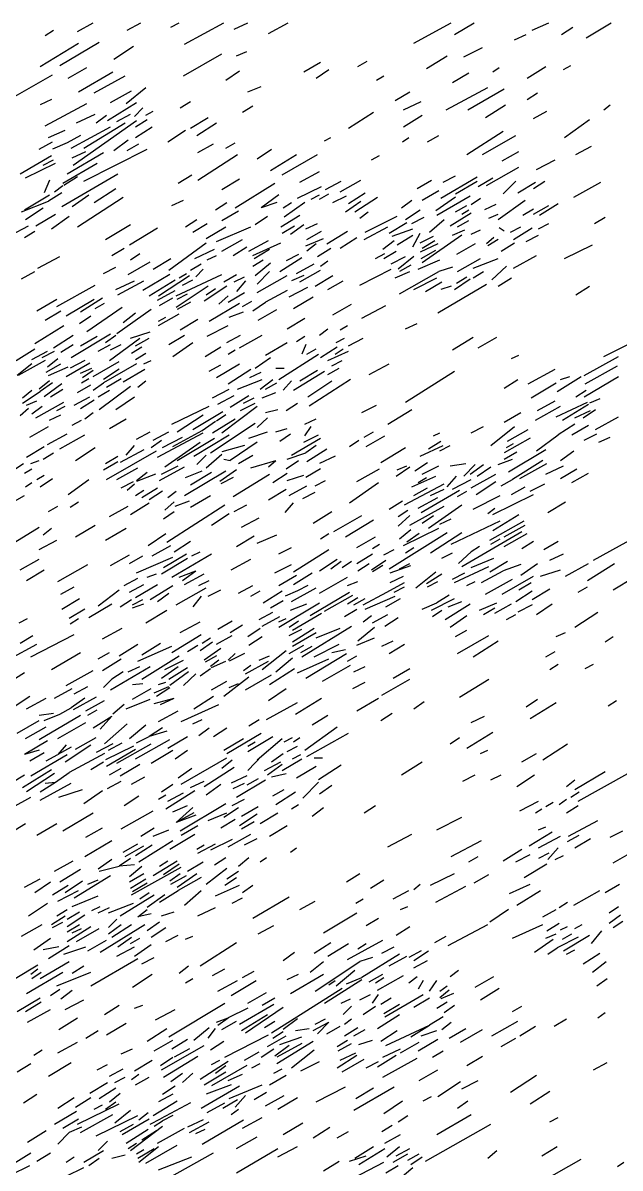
# Model space of a CAD drawing. Extents: x 0 to 599, y 0 to 600.
# Drawn here: x 122.3 to 227.5, y 398.3 to 600.2 of the extents above; entities that cross this region are included whole.
import ezdxf

# ---------------------------------------------------------------- set-up
doc = ezdxf.new("R2010")
doc.units = 0
doc.header["$MEASUREMENT"] = 0
doc.layers.add('LIMESTONE_FSET1', color=166, linetype='CONTINUOUS')

msp = doc.modelspace()

# ---------------------------------------------------------------- linework, layer by layer
at = {"layer": 'LIMESTONE_FSET1'}
for p, q in [((131.89, 598.69), (134.63, 600.19)), ((140.67, 598.88), (143.05, 600.19)), ((148.35, 599.44), (149.82, 600.19)), ((150.73, 596.44), (157.68, 600.19)), ((159.51, 599.06), (161.89, 600.19)), ((165.55, 598.32), (169.02, 600.19)), ((191.16, 596.63), (197.74, 600.19)), ((198.29, 598.13), (201.77, 600.19)), ((212.01, 598.88), (214.94, 600.19)), ((221.52, 597.57), (225.91, 600.19)), ((126.22, 597.94), (127.68, 598.88)), ((208.9, 597.19), (210.91, 598.13)), ((217.13, 598.13), (219.15, 599.44)), ((125.3, 592.51), (132.07, 596.63)), ((128.78, 592.7), (135.73, 596.82)), ((138.29, 593.82), (141.77, 596.07)), ((199.94, 594.2), (203.23, 595.88)), ((150.55, 590.83), (157.32, 594.76)), ((159.88, 594.38), (161.71, 595.13)), ((193.35, 592.14), (197.01, 594.38)), ((130.24, 590.45), (133.54, 592.32)), ((158.05, 590.08), (160.43, 591.76)), ((171.77, 591.58), (174.7, 593.26)), ((173.96, 590.45), (176.16, 591.95)), ((181.28, 592.51), (182.93, 593.45)), ((205.06, 591.58), (206.16, 592.32)), ((211.1, 590.45), (214.39, 592.51)), ((217.5, 591.95), (218.78, 592.7)), ((120.91, 587.27), (127.5, 591.01)), ((132.07, 588.02), (138.11, 591.58)), ((134.82, 587.83), (140.3, 590.83)), ((184.57, 590.08), (185.85, 590.83)), ((197.93, 589.7), (200.85, 591.39)), ((137.74, 586.15), (141.4, 588.21)), ((140.49, 585.96), (143.96, 588.77)), ((161.89, 588.02), (164.27, 588.95)), ((187.87, 586.52), (190.43, 588.02)), ((196.83, 584.84), (204.15, 588.77)), ((200.67, 584.84), (207.07, 588.58)), ((211.1, 586.71), (212.93, 587.83)), ((127.32, 586.71), (125.3, 585.77)), ((126.22, 582.03), (133.54, 585.96)), ((137.2, 582.96), (142.32, 586.15)), ((150, 585.21), (151.83, 586.33)), ((160.98, 584.46), (162.8, 585.59)), ((189.33, 584.84), (192.44, 586.33)), ((203.78, 583.53), (207.26, 585.77)), ((224.63, 584.84), (225.73, 585.77)), ((131.71, 582.59), (135, 584.09)), ((135.18, 582.59), (137.01, 583.9)), ((138.84, 582.78), (141.22, 584.09)), ((141.95, 583.71), (143.41, 585.21)), ((143.96, 583.9), (145.24, 584.65)), ((151.83, 581.65), (154.94, 583.53)), ((179.63, 581.65), (184.02, 584.46)), ((189.33, 581.84), (192.62, 583.9)), ((212.2, 583.34), (214.57, 584.65)), ((130.79, 578.1), (137.74, 581.84)), ((131.16, 575.1), (142.32, 582.96)), ((132.99, 578.1), (140.3, 582.59)), ((142.13, 581.84), (144.15, 583.15)), ((142.13, 579.97), (145.06, 581.84)), ((152.93, 580.34), (156.4, 582.59)), ((217.68, 579.97), (222.07, 583.15)), ((126.77, 579.97), (129.7, 581.28)), ((132.44, 580.34), (130.06, 579.03)), ((138.29, 577.72), (140.85, 579.59)), ((147.8, 579.22), (150.91, 581.28)), ((175.43, 579.41), (176.52, 579.97)), ((189.15, 579.22), (190.24, 579.97)), ((193.54, 579.22), (195.55, 580.34)), ((200.49, 576.97), (206.89, 581.09)), ((203.23, 576.97), (209.09, 580.34)), ((125.12, 577.91), (127.5, 579.22)), ((130.06, 579.03), (127.5, 577.91)), ((130.98, 576.41), (133.35, 577.54)), ((132.99, 572.29), (144.15, 577.91)), ((140.67, 577.72), (142.68, 578.85)), ((153.11, 577.35), (155.85, 578.85)), ((158.05, 578.1), (159.7, 579.03)), ((163.54, 576.22), (166.1, 577.91)), ((206.71, 575.85), (209.63, 577.54)), ((219.7, 576.97), (222.44, 578.47)), ((121.83, 573.6), (127.32, 576.79)), ((122.74, 572.86), (128.05, 575.48)), ((125.85, 575.1), (127.68, 576.04)), ((129.33, 571.92), (135.37, 575.48)), ((130.06, 573.6), (136.46, 577.35)), ((153.11, 572.48), (160.06, 576.97)), ((165.91, 574.17), (170.49, 576.97)), ((167.93, 573.42), (174.15, 576.97)), ((183.66, 576.04), (185.12, 576.79)), ((212.74, 574.35), (216.04, 576.04)), ((129.15, 567.8), (139.02, 573.6)), ((149.63, 571.92), (152.01, 573.42)), ((171.04, 572.11), (174.51, 573.98)), ((203.96, 571.54), (209.63, 574.73)), ((126.95, 572.48), (126.04, 570.23)), ((127.87, 570.42), (129.33, 571.54)), ((131.89, 573.04), (129.51, 571.54)), ((157.32, 570.8), (160.43, 572.67)), ((159.7, 567.61), (166.65, 571.92)), ((175.61, 570.8), (178.35, 572.29)), ((178.17, 570.42), (181.83, 572.48)), ((191.71, 570.98), (194.27, 572.48)), ((195.91, 569.3), (202.32, 573.04)), ((196.28, 572.11), (198.48, 573.23)), ((198.48, 570.05), (202.32, 572.29)), ((202.5, 571.36), (205.06, 572.86)), ((206.89, 570.05), (209.09, 572.29)), ((209.45, 570.23), (212.56, 572.11)), ((212.2, 570.98), (214.21, 572.29)), ((219.33, 569.49), (224.09, 572.11)), ((122.56, 567.24), (126.95, 569.86)), ((129.15, 570.23), (126.77, 568.74)), ((130.98, 567.8), (133.9, 569.86)), ((131.89, 564.24), (139.94, 569.49)), ((134.82, 568.55), (138.66, 570.98)), ((167.38, 569.86), (164.27, 567.61)), ((170.67, 569.3), (174.88, 571.36)), ((173.05, 569.11), (174.51, 569.86)), ((174.51, 569.11), (176.16, 570.05)), ((176.89, 568.55), (179.27, 569.67)), ((179.63, 568.36), (182.56, 570.23)), ((180.73, 566.86), (184.76, 569.49)), ((192.62, 568.92), (195.55, 570.61)), ((198.48, 569.49), (195, 567.05)), ((195.18, 566.3), (201.04, 569.67)), ((122.01, 566.86), (126.77, 568.74)), ((122.74, 565.55), (125.85, 567.61)), ((148.54, 567.99), (150.55, 568.92)), ((156.22, 567.24), (158.23, 568.55)), ((167.01, 568.55), (164.27, 567.61)), ((168.11, 567.61), (169.57, 568.55)), ((171.95, 568.55), (168.29, 565.93)), ((179.09, 566.86), (181.83, 568.74)), ((188.96, 567.61), (190.79, 568.92)), ((198.48, 566.86), (200.49, 567.99)), ((201.22, 568.17), (202.87, 569.3)), ((205.61, 568.17), (203.6, 567.24)), ((205.98, 565.55), (210.73, 568.92)), ((210.37, 566.3), (212.2, 567.43)), ((212.2, 566.49), (214.94, 567.99)), ((213.29, 566.3), (216.59, 568.36)), ((124.57, 564.43), (128.05, 566.49)), ((127.32, 563.87), (130.43, 566.12)), ((150.91, 564.24), (152.93, 565.55)), ((157.32, 565.37), (160.24, 567.05)), ((163.17, 564.62), (165.37, 566.12)), ((167.74, 564.24), (171.04, 566.3)), ((181.65, 565.74), (183.11, 566.86)), ((182.56, 563.31), (188.23, 566.12)), ((189.7, 565.55), (192.26, 567.24)), ((190.79, 564.81), (192.99, 565.93)), ((193.9, 563.31), (196.46, 565.55)), ((197.56, 564.43), (201.22, 566.68)), ((198.84, 564.24), (200.85, 565.37)), ((199.57, 566.49), (200.85, 567.24)), ((204.33, 565.74), (205.98, 566.49)), ((222.99, 564.81), (224.82, 565.93)), ((120.18, 562.75), (123.29, 564.43)), ((122.56, 562.37), (124.39, 563.49)), ((136.83, 562), (141.22, 564.62)), ((141.04, 561.06), (145.98, 564.06)), ((152.2, 563.31), (154.76, 564.81)), ((154.57, 562.18), (158.05, 564.24)), ((156.4, 561.62), (162.44, 564.24)), ((167.93, 563.12), (170.12, 564.43)), ((169.39, 562.93), (171.77, 564.62)), ((172.13, 563.87), (174.15, 564.81)), ((172.32, 562), (174.88, 563.49)), ((175.79, 561.25), (179.45, 563.49)), ((182.38, 562), (186.59, 564.24)), ((186.77, 563.12), (189.88, 564.99)), ((187.32, 562.56), (190.98, 563.87)), ((197.93, 562.75), (200.12, 563.68)), ((201.22, 562.93), (202.87, 563.68)), ((207.07, 563.49), (206.16, 564.06)), ((208.17, 563.31), (210, 564.24)), ((208.72, 562), (212.01, 564.06)), ((213.11, 563.87), (214.94, 564.81)), ((147.99, 556.57), (154.57, 561.44)), ((157.32, 559.94), (160.98, 562)), ((162.07, 559.94), (165.55, 561.81)), ((162.8, 559.19), (167.74, 561.44)), ((172.13, 560.87), (175.24, 562.18)), ((178.17, 560.5), (181.1, 562.37)), ((185.67, 560.31), (187.68, 561.81)), ((188.23, 561.06), (190.98, 562.75)), ((190.98, 560.69), (192.26, 563.12)), ((192.26, 561.44), (194.63, 562.56)), ((199.57, 562.75), (192.62, 557.88)), ((192.62, 560.5), (194.82, 561.81)), ((205.24, 562.37), (203.96, 561.25)), ((205.98, 562), (204.15, 560.87)), ((206.52, 559.94), (208.9, 561.44)), ((210.91, 561.62), (213.11, 562.75)), ((137.93, 559.19), (140.12, 560.5)), ((141.22, 558.44), (142.87, 559.56)), ((152.56, 558.63), (156.04, 560.31)), ((159.33, 559.19), (161.71, 560.69)), ((162.99, 558.63), (165.73, 560.31)), ((170.85, 559.38), (168.66, 558.25)), ((173.96, 561.25), (172.32, 559.94)), ((174.15, 559), (176.52, 560.5)), ((184.39, 558.63), (186.04, 559.56)), ((185.85, 558.63), (188.05, 559.94)), ((195.37, 561.25), (192.26, 559.75)), ((192.44, 558.63), (195, 560.12)), ((201.95, 561.25), (198.66, 559.38)), ((217.68, 558.63), (222.62, 561.06)), ((124.94, 556.94), (128.78, 559)), ((140.85, 555.82), (144.7, 558.07)), ((145.24, 556.76), (148.35, 558.63)), ((151.83, 556.57), (153.66, 557.69)), ((154.76, 558.44), (156.4, 559.19)), ((162.8, 557.32), (164.63, 558.44)), ((163.17, 555.63), (165.91, 557.88)), ((167.56, 556.38), (171.4, 558.81)), ((170.49, 556.01), (173.6, 557.69)), ((174.7, 557.32), (175.98, 558.25)), ((187.13, 557.69), (189.7, 559)), ((191.16, 559), (188.41, 556.76)), ((190.61, 557.5), (188.6, 556.38)), ((191.89, 556.76), (195.73, 558.44)), ((198.84, 556.38), (202.87, 558.63)), ((201.59, 556.94), (205.98, 558.63)), ((204.88, 554.88), (207.44, 557.32)), ((208.72, 556.94), (212.74, 559.19)), ((122.01, 555.07), (124.39, 556.38)), ((136.46, 556.01), (138.66, 557.13)), ((148.17, 555.82), (143.41, 553.01)), ((146.16, 552.07), (151.65, 555.63)), ((149.27, 552.07), (157.32, 555.82)), ((149.82, 555.26), (151.1, 556.01)), ((152.74, 555.44), (154.02, 556.76)), ((157.68, 554.51), (159.88, 555.82)), ((159.51, 554.51), (161.34, 555.44)), ((163.54, 554.13), (165.73, 556.38)), ((163.54, 552.64), (168.84, 555.63)), ((171.77, 555.63), (169.57, 554.7)), ((171.04, 554.51), (174.7, 556.57)), ((173.78, 553.76), (176.89, 555.63)), ((181.65, 553.95), (187.13, 556.76)), ((187.87, 555.26), (190.43, 556.38)), ((188.6, 552.45), (195.55, 556.38)), ((191.16, 553.2), (195.18, 555.26)), ((197.93, 557.13), (195.55, 556.38)), ((198.66, 554.32), (200.49, 555.44)), ((201.59, 555.26), (203.41, 556.38)), ((205.98, 553.76), (208.35, 555.26)), ((128.23, 550.2), (135, 553.95)), ((138.66, 553.2), (141.95, 554.7)), ((139.02, 552.26), (143.6, 554.7)), ((144.51, 552.07), (149.09, 554.88)), ((154.94, 553.76), (149.27, 550.02)), ((150.37, 553.95), (152.2, 554.88)), ((158.23, 553.76), (154.21, 551.14)), ((154.57, 552.26), (156.22, 553.39)), ((161.52, 554.7), (159.88, 552.82)), ((169.21, 551.89), (172.5, 553.57)), ((175.98, 553.2), (178.72, 554.7)), ((193.17, 552.82), (196.1, 554.51)), ((195.37, 549.08), (203.96, 554.13)), ((197.74, 553.76), (195.91, 553.2)), ((198.29, 553.2), (201.04, 555.07)), ((219.7, 552.26), (222.07, 553.76)), ((124.76, 549.45), (128.23, 551.51)), ((129.88, 548.52), (134.82, 551.51)), ((132.44, 549.27), (136.28, 551.7)), ((145.98, 551.33), (149.09, 553.01)), ((146.34, 550.39), (148.72, 551.7)), ((149.45, 551.51), (151.28, 552.45)), ((158.41, 552.07), (156.77, 550.58)), ((158.41, 550.95), (161.34, 552.64)), ((168.84, 553.01), (165, 550.95)), ((169.94, 549.83), (173.41, 551.89)), ((126.22, 547.77), (128.96, 549.45)), ((139.76, 550.02), (133.54, 545.71)), ((135, 549.83), (136.65, 550.76)), ((144.88, 549.64), (138.84, 545.34)), ((151.83, 550.95), (149.45, 549.64)), ((155.12, 547.58), (160.43, 550.76)), ((158.6, 548.33), (161.16, 549.27)), ((160.98, 550.2), (162.62, 551.14)), ((162.8, 549.45), (165, 550.95)), ((163.72, 547.77), (167.01, 549.64)), ((176.89, 548.71), (180.18, 550.58)), ((182.01, 548.14), (186.22, 550.39)), ((132.26, 547.21), (134.27, 548.52)), ((139.94, 547.39), (142.13, 549.08)), ((146.16, 546.83), (149.82, 548.89)), ((146.16, 547.58), (147.44, 548.33)), ((150, 546.08), (153.11, 547.96)), ((168.84, 546.27), (171.95, 548.14)), ((189.7, 546.27), (191.71, 547.21)), ((124.39, 543.65), (129.51, 546.83)), ((127.68, 542.9), (131.16, 545.15)), ((130.79, 541.22), (137.74, 545.34)), ((136.83, 543.84), (138.66, 545.15)), ((141.22, 544.59), (144.7, 545.71)), ((147.99, 543.46), (150.73, 545.15)), ((154.76, 544.96), (158.41, 546.83)), ((158.23, 543.84), (160.61, 545.15)), ((160.43, 542.9), (164.45, 545.15)), ((174.51, 545.15), (175.98, 546.27)), ((178.17, 546.08), (179.45, 546.83)), ((128.96, 542.15), (131.16, 543.46)), ((132.44, 543.28), (135.37, 544.96)), ((135.55, 542.34), (137.74, 543.46)), ((137.56, 540.66), (142.87, 544.59)), ((137.74, 542.53), (139.57, 543.46)), ((142.13, 543.28), (144.51, 544.59)), ((148.72, 541.4), (152.2, 543.84)), ((165, 541.59), (168.84, 543.84)), ((170.49, 544.03), (171.95, 544.96)), ((172.13, 543.46), (171.4, 541.78)), ((177.44, 543.84), (178.9, 544.59)), ((179.63, 543.28), (182.2, 544.59)), ((197.93, 542.53), (201.59, 544.77)), ((202.5, 542.9), (205.79, 544.77)), ((224.63, 541.4), (229.57, 543.84)), ((121.1, 540.66), (124.39, 542.71)), ((123.84, 540.84), (126.59, 542.34)), ((125.67, 541.22), (127.87, 542.34)), ((141.4, 541.97), (143.23, 543.09)), ((142.13, 540.84), (143.96, 541.97)), ((154.39, 541.4), (157.13, 543.09)), ((158.41, 541.78), (159.7, 542.53)), ((163.17, 539.34), (165.91, 541.22)), ((167.38, 537.29), (174.33, 541.78)), ((172.32, 541.78), (173.96, 542.71)), ((174.7, 541.22), (177.62, 543.09)), ((175.98, 540.66), (179.63, 542.34)), ((177.26, 541.78), (178.72, 542.71)), ((208.35, 541.03), (209.63, 541.59)), ((221.16, 538.03), (227.2, 541.4)), ((123.84, 540.09), (121.28, 538.03)), ((126.22, 540.66), (121.46, 538.03)), ((126.4, 538.6), (128.96, 540.09)), ((126.59, 539.53), (128.41, 541.03)), ((126.77, 538.03), (130.24, 539.53)), ((129.88, 537.85), (134.09, 540.28)), ((133.17, 540.66), (130.61, 539.34)), ((132.44, 538.41), (134.45, 539.34)), ((134.63, 537.85), (139.21, 540.47)), ((142.32, 540.09), (136.46, 536.72)), ((139.21, 539.16), (136.46, 537.29)), ((139.94, 536.91), (143.78, 539.16)), ((143.6, 540.09), (144.88, 540.66)), ((155.12, 538.78), (157.13, 539.91)), ((156.4, 537.66), (160.43, 540.09)), ((158.41, 536.54), (162.44, 539.16)), ((166.83, 539.34), (168.29, 539.34)), ((175.98, 538.22), (177.99, 539.34)), ((176.71, 539.72), (178.54, 540.66)), ((183.29, 538.22), (186.77, 540.09)), ((211.28, 536.54), (216.04, 539.16)), ((221.34, 536.54), (227.01, 539.72)), ((126.95, 537.1), (125.12, 535.6)), ((132.62, 536.72), (133.9, 537.47)), ((132.8, 537.66), (134.63, 538.97)), ((137.01, 535.98), (139.57, 537.47)), ((142.5, 535.98), (143.96, 537.1)), ((160.06, 535.6), (164.45, 537.29)), ((162.26, 537.66), (164.27, 538.6)), ((164.09, 535.6), (166.28, 537.29)), ((168.11, 535.41), (169.57, 537.1)), ((169.94, 535.41), (175.43, 538.78)), ((171.04, 537.1), (174.15, 538.97)), ((172.5, 534.29), (176.71, 537.1)), ((180, 537.29), (172.68, 532.61)), ((189.7, 533.35), (198.29, 538.78)), ((207.07, 535.79), (209.45, 537.29)), ((216.4, 535.23), (220.61, 537.85)), ((216.95, 537.29), (218.6, 537.85)), ((221.16, 534.29), (227.2, 537.85)), ((122.2, 534.1), (123.84, 535.41)), ((122.2, 533.17), (125.3, 535.23)), ((127.5, 536.72), (125.3, 535.23)), ((129.15, 536.54), (126.04, 534.29)), ((127.13, 534.29), (129.33, 535.6)), ((131.89, 535.04), (134.27, 536.35)), ((134.63, 535.41), (136.46, 536.72)), ((135.55, 534.29), (137.56, 535.41)), ((135.73, 532.04), (141.22, 536.16)), ((155.67, 534.1), (158.6, 535.6)), ((165, 535.6), (167.01, 536.72)), ((211.83, 534.1), (216.22, 536.72)), ((219.7, 534.29), (221.52, 535.41)), ((122.93, 532.79), (124.76, 533.54)), ((124.57, 530.55), (129.51, 533.35)), ((131.34, 532.79), (134.09, 534.29)), ((132.44, 532.23), (134.82, 533.73)), ((138.66, 532.04), (141.95, 534.29)), ((156.59, 532.98), (159.51, 534.48)), ((158.78, 532.42), (162.07, 534.48)), ((160.61, 531.86), (163.17, 533.17)), ((161.16, 533.17), (162.99, 534.1)), ((164.45, 534.1), (166.83, 535.04)), ((168.66, 531.86), (170.67, 533.17)), ((212.93, 531.86), (216.04, 533.54)), ((216.22, 530.73), (221.71, 533.35)), ((223.9, 533.92), (222.07, 533.17)), ((123.29, 532.23), (121.83, 530.92)), ((123.84, 531.29), (125.67, 532.61)), ((126.95, 530.17), (128.96, 531.11)), ((128.23, 531.86), (129.7, 532.61)), ((133.17, 530.36), (134.63, 531.48)), ((148.54, 529.42), (155.12, 532.61)), ((149.45, 528.11), (154.02, 531.11)), ((152.2, 528.49), (157.5, 531.67)), ((158.05, 531.11), (156.4, 529.98)), ((157.32, 527.93), (163.54, 532.61)), ((165, 531.48), (167.2, 532.04)), ((182.01, 531.48), (184.57, 532.79)), ((186.59, 529.42), (190.79, 532.04)), ((207.07, 529.8), (210, 531.48)), ((212.56, 530.17), (216.95, 532.61)), ((217.32, 530.17), (221.89, 532.98)), ((219.51, 530.55), (222.26, 531.86)), ((220.98, 530.55), (223.17, 532.04)), ((123.48, 527.18), (126.77, 529.05)), ((130.98, 529.24), (132.62, 530.17)), ((137.56, 528.67), (140.49, 530.36)), ((153.84, 528.3), (156.22, 529.98)), ((155.3, 524.37), (163.17, 529.61)), ((155.67, 527.93), (159.7, 530.36)), ((163.54, 528.86), (165.37, 530.55)), ((171.95, 529.42), (173.96, 530.36)), ((171.95, 527.36), (173.05, 529.05)), ((201.22, 527.93), (203.41, 529.05)), ((204.7, 525.68), (208.9, 529.05)), ((219.51, 529.42), (216.59, 527.55)), ((218.96, 527.55), (221.89, 529.24)), ((223.17, 528.49), (227.2, 530.73)), ((126.59, 525.87), (130.06, 527.74)), ((128.78, 525.12), (133.17, 527.55)), ((142.32, 526.8), (144.7, 528.11)), ((145.24, 526.61), (147.99, 528.11)), ((145.98, 523.62), (154.02, 527.93)), ((146.89, 525.3), (150.37, 527.18)), ((148.72, 525.49), (153.84, 528.3)), ((149.45, 523.06), (156.04, 526.99)), ((152.38, 523.81), (158.6, 527.55)), ((162.07, 526.99), (165.37, 528.11)), ((166.83, 528.11), (168.84, 528.67)), ((167.56, 526.43), (169.39, 527.74)), ((169.57, 523.99), (174.7, 526.99)), ((171.77, 526.24), (174.33, 527.55)), ((182.38, 527.18), (184.02, 528.11)), ((182.74, 525.49), (186.04, 527.36)), ((194.63, 527.36), (195.73, 527.93)), ((211.65, 526.99), (207.07, 524.37)), ((207.62, 526.43), (211.28, 528.49)), ((212.74, 524.74), (216.59, 527.55)), ((221.16, 526.61), (223.35, 527.74)), ((223.72, 526.24), (225.73, 527.18)), ((122.93, 523.62), (126.04, 525.49)), ((131.52, 523.06), (135, 525.3)), ((140.49, 523.99), (141.95, 525.68)), ((144.88, 525.3), (146.71, 526.61)), ((147.26, 521.93), (153.48, 526.24)), ((161.34, 525.68), (157.32, 524.56)), ((163.54, 526.24), (158.78, 523.06)), ((173.96, 525.68), (172.13, 524.37)), ((172.32, 522.87), (175.79, 525.12)), ((179.82, 525.49), (181.46, 526.61)), ((185.3, 522.68), (189.7, 525.3)), ((192.26, 523.81), (196.28, 525.68)), ((193.72, 525.12), (195.91, 526.43)), ((195.73, 524.74), (197.56, 525.68)), ((207.44, 525.3), (208.72, 526.05)), ((123.66, 522.5), (125.12, 523.06)), ((125.85, 523.25), (127.68, 524.37)), ((136.83, 522.5), (139.02, 523.81)), ((137.01, 519.69), (145.79, 524.74)), ((143.6, 524.93), (139.39, 522.68)), ((152.93, 522.31), (154.57, 523.99)), ((154.57, 521.75), (157.32, 524.18)), ((157.68, 523.25), (158.78, 523.06)), ((160.24, 522.5), (162.8, 523.99)), ((162.44, 521.75), (166.83, 523.06)), ((165.55, 521.93), (166.83, 523.06)), ((168.66, 521.56), (170.85, 523.06)), ((168.84, 523.25), (172.13, 524.37)), ((177.26, 523.81), (174.51, 522.5)), ((205.98, 522.31), (208.54, 523.25)), ((207.07, 523.25), (209.27, 524.56)), ((214.39, 524.93), (207.8, 521)), ((213.84, 523.06), (208.54, 519.69)), ((216.95, 523.06), (219.33, 524.74)), ((119.82, 520.81), (122.38, 522.5)), ((122.56, 520.81), (123.84, 521.56)), ((136.46, 521.37), (139.02, 522.87)), ((138.84, 519.69), (142.5, 521.75)), ((142.32, 519.5), (144.15, 521)), ((146.34, 519.5), (150.73, 521.93)), ((146.71, 520.62), (149.63, 522.12)), ((150.73, 516.88), (158.05, 521.19)), ((150.91, 520.06), (153.84, 521.19)), ((151.83, 518.75), (155.49, 521)), ((159.88, 521.37), (156.95, 519.31)), ((174.7, 521.56), (172.13, 520.06)), ((181.1, 519.31), (185.12, 521.56)), ((188.05, 520.25), (190.43, 521.93)), ((188.23, 521.37), (189.88, 522.12)), ((191.34, 521.19), (193.54, 522.68)), ((192.62, 520.62), (195.55, 522.12)), ((197.56, 522.12), (200.3, 522.5)), ((199.94, 520.25), (201.95, 522.31)), ((201.04, 520.62), (203.41, 522.31)), ((202.32, 520.25), (204.7, 521.93)), ((209.82, 519.88), (214.57, 522.5)), ((214.39, 520.62), (217.5, 522.12)), ((216.95, 519.88), (219.88, 521.56)), ((122.74, 518.38), (123.84, 519.13)), ((124.76, 519.69), (126.04, 520.44)), ((125.3, 518.38), (127.5, 519.88)), ((130.24, 517.07), (133.9, 519.69)), ((139.57, 518.19), (141.77, 519.31)), ((140.67, 517.82), (141.95, 518.94)), ((145.61, 520.62), (142.32, 519.31)), ((159.33, 520.06), (157.13, 518.94)), ((159.33, 516.69), (165.73, 520.62)), ((166.28, 519.13), (168.84, 520.81)), ((168.84, 519.5), (171.77, 520.44)), ((173.78, 518.56), (175.61, 519.5)), ((179.82, 515.57), (184.94, 519.13)), ((189.51, 515.2), (196.46, 518.94)), ((190.79, 518.38), (195, 520.25)), ((191.89, 519.13), (193.35, 520.06)), ((197.01, 518.38), (198.66, 520.25)), ((197.93, 518), (201.22, 519.69)), ((201.22, 518.19), (205.61, 520.62)), ((202.13, 517.07), (205.61, 519.31)), ((206.52, 518.56), (208.54, 519.69)), ((211.65, 517.63), (214.21, 518.94)), ((218.96, 519.13), (221.89, 520.81)), ((118.9, 514.82), (122.56, 516.88)), ((142.13, 516.88), (143.6, 517.82)), ((143.23, 516.51), (145.98, 518.19)), ((146.89, 517.63), (144.51, 516.13)), ((147.8, 516.51), (149.27, 517.63)), ((151.83, 514.82), (155.3, 516.88)), ((165.55, 516.13), (168.66, 518)), ((169.21, 516.88), (172.32, 518.56)), ((171.59, 516.32), (173.78, 517.44)), ((191.16, 516.88), (193.54, 518.19)), ((192.44, 513.88), (199.21, 517.82)), ((194.09, 516.88), (196.46, 518)), ((198.84, 516.69), (200.49, 517.63)), ((201.59, 514.45), (206.34, 516.88)), ((205.06, 513.51), (212.2, 517.07)), ((208.35, 517.07), (210.73, 518.38)), ((126.77, 514.07), (128.41, 515.01)), ((130.61, 514.82), (132.07, 515.76)), ((137.56, 513.14), (140.85, 515.01)), ((141.22, 513.51), (144.51, 515.57)), ((147.26, 514.26), (148.9, 515.76)), ((147.62, 508.64), (157.87, 515.2)), ((149.09, 515.01), (151.65, 515.94)), ((159.51, 514.07), (161.71, 515.2)), ((168.48, 513.88), (169.94, 515.57)), ((186.77, 514.45), (189.15, 515.94)), ((190.43, 511.64), (196.46, 515.01)), ((191.89, 514.63), (195.37, 516.51)), ((193.72, 511.08), (199.57, 515.2)), ((214.76, 513.88), (217.87, 515.76)), ((147.07, 512.76), (148.9, 514.07)), ((155.49, 511.64), (158.6, 513.7)), ((160.79, 511.26), (163.9, 512.95)), ((173.41, 512.01), (176.71, 514.07)), ((177.07, 510.51), (182.01, 513.32)), ((188.41, 513.14), (190.06, 514.26)), ((188.41, 511.45), (190.43, 513.32)), ((192.62, 512.01), (194.63, 513.32)), ((204.15, 513.7), (205.43, 514.63)), ((205.06, 510.7), (209.63, 513.51)), ((110.49, 502.28), (125.12, 511.26)), ((125.85, 509.95), (127.32, 511.08)), ((131.52, 509.58), (135, 511.64)), ((136.83, 509.02), (140.49, 511.08)), ((179.09, 509.58), (184.02, 512.57)), ((188.6, 509.2), (190.61, 510.89)), ((189.33, 508.08), (195.55, 511.08)), ((195.73, 511.83), (197.74, 512.76)), ((197.74, 508.27), (206.34, 512.39)), ((204.51, 509.02), (210.55, 512.39)), ((207.07, 509.58), (210.73, 511.64)), ((125.12, 507.33), (128.23, 509.02)), ((144.33, 508.08), (147.44, 510.14)), ((148.9, 506.96), (151.83, 508.83)), ((159.88, 507.89), (162.99, 509.77)), ((163.54, 508.46), (167.01, 509.95)), ((174.7, 509.2), (176.16, 510.14)), ((181.1, 507.71), (184.39, 509.58)), ((186.77, 503.96), (197.01, 510.33)), ((192.07, 510.14), (189.88, 508.64)), ((194.09, 506.77), (199.57, 510.33)), ((199.57, 504.34), (210.18, 510.51)), ((204.7, 508.27), (206.34, 509.2)), ((207.07, 507.89), (211.1, 510.14)), ((210.18, 507.52), (212.2, 508.83)), ((214.02, 507.33), (216.59, 508.83)), ((222.8, 505.46), (231.95, 510.51)), ((145.06, 506.21), (148.35, 508.08)), ((152.01, 506.21), (153.48, 506.96)), ((167.38, 506.58), (169.57, 507.71)), ((169.94, 503.4), (176.16, 507.33)), ((183.84, 507.52), (185.12, 508.27)), ((185.85, 506.4), (187.68, 507.33)), ((189.7, 506.77), (191.16, 507.71)), ((199.02, 504.9), (201.22, 506.96)), ((202.68, 507.89), (201.22, 506.96)), ((121.83, 503.78), (125.12, 505.65)), ((137.74, 504.52), (141.04, 506.4)), ((141.04, 504.9), (143.41, 506.21)), ((142.32, 503.21), (148.72, 506.02)), ((146.71, 503.03), (151.28, 505.83)), ((147.07, 504.15), (151.1, 506.58)), ((148.54, 502.46), (155.49, 506.58)), ((158.96, 503.78), (162.44, 505.65)), ((174.51, 503.59), (177.62, 505.65)), ((176.52, 503.96), (178.35, 505.27)), ((178.54, 504.15), (180.18, 505.27)), ((181.1, 504.9), (183.84, 506.58)), ((181.28, 503.59), (183.29, 504.9)), ((183.66, 503.78), (186.22, 505.46)), ((188.6, 503.96), (190.43, 504.9)), ((196.1, 505.83), (197.93, 506.77)), ((201.22, 504.15), (205.24, 505.83)), ((204.51, 503.4), (207.62, 505.27)), ((210, 502.84), (212.93, 504.9)), ((215.12, 505.46), (217.5, 506.58)), ((217.87, 502.65), (221.89, 504.9)), ((221.71, 501.9), (226.46, 504.9)), ((122.93, 501.9), (126.04, 503.78)), ((128.41, 501.72), (133.72, 504.71)), ((144.15, 502.46), (145.79, 503.03)), ((149.82, 502.46), (152.74, 503.59)), ((150.37, 501.9), (152.74, 503.59)), ((150.73, 501.15), (154.21, 503.03)), ((166.65, 503.21), (169.57, 504.71)), ((167.38, 500.97), (170.49, 502.84)), ((169.94, 501.15), (173.23, 503.21)), ((185.67, 504.52), (183.84, 503.4)), ((186.95, 503.21), (190.61, 504.52)), ((191.52, 500.59), (195, 503.4)), ((193.35, 501.34), (196.1, 503.03)), ((197.93, 502.09), (200.12, 503.21)), ((198.29, 501.53), (204.33, 504.34)), ((203.05, 501.53), (206.89, 503.59)), ((210, 504.71), (206.89, 503.59)), ((213.48, 502.65), (216.95, 503.78)), ((128.96, 499.47), (131.34, 500.78)), ((140.12, 500.97), (142.5, 502.28)), ((141.04, 499.84), (143.6, 501.15)), ((142.13, 498.91), (145.98, 501.15)), ((144.7, 498.53), (148.72, 500.97)), ((153.29, 500.97), (155.12, 501.9)), ((160.24, 499.66), (162.8, 500.97)), ((172.5, 500.97), (170.67, 500.03)), ((174.51, 499.66), (179.45, 502.46)), ((179.45, 500.97), (181.28, 501.72)), ((186.4, 499.84), (189.51, 501.53)), ((186.95, 501.53), (189.33, 502.65)), ((187.68, 499.84), (189.51, 500.78)), ((193.54, 500.78), (195.37, 501.72)), ((200.49, 500.97), (201.95, 501.72)), ((203.78, 499.47), (208.54, 502.09)), ((206.71, 499.47), (212.2, 502.65)), ((209.63, 500.22), (211.83, 501.53)), ((220.06, 499.84), (221.71, 500.78)), ((226.28, 500.22), (229.94, 502.46)), ((129.15, 496.85), (132.26, 498.72)), ((135.55, 497.41), (139.21, 500.22)), ((145.98, 498.16), (147.99, 499.66)), ((149.27, 497.6), (154.57, 500.59)), ((153.66, 499.1), (152.2, 497.22)), ((154.94, 499.1), (157.13, 500.22)), ((162.44, 499.1), (164.09, 500.03)), ((164.63, 497.97), (167.93, 500.03)), ((170.67, 500.03), (168.48, 499.1)), ((169.57, 498.16), (173.96, 500.59)), ((172.87, 495.73), (179.82, 499.84)), ((175.43, 496.47), (180.37, 499.28)), ((179.45, 497.78), (181.28, 498.91)), ((180.55, 497.6), (182.56, 498.72)), ((182.2, 497.6), (186.4, 499.84)), ((182.56, 496.85), (187.87, 499.1)), ((186.22, 497.22), (188.78, 498.72)), ((194.27, 496.66), (198.29, 498.72)), ((197.38, 499.28), (195.18, 497.97)), ((209.09, 498.16), (212.01, 500.03)), ((212.01, 498.53), (215.12, 500.41)), ((133.17, 496.85), (130.43, 495.16)), ((133.9, 495.35), (137.93, 497.78)), ((139.39, 497.22), (141.4, 498.53)), ((141.59, 497.6), (143.41, 498.53)), ((141.59, 497.04), (143.6, 497.78)), ((165.91, 497.04), (168.11, 498.35)), ((167.38, 493.67), (174.51, 497.97)), ((169.39, 496.66), (172.32, 497.78)), ((178.9, 495.54), (181.1, 496.85)), ((192.62, 496.85), (195.18, 497.97)), ((196.65, 494.98), (201.04, 497.78)), ((197.2, 497.22), (199.57, 498.16)), ((202.68, 496.66), (205.79, 497.97)), ((203.41, 495.91), (205.43, 497.04)), ((205.43, 496.1), (208.35, 497.78)), ((212.01, 497.6), (209.45, 496.29)), ((212.74, 495.91), (215.49, 497.78)), ((121.65, 494.42), (123.11, 495.16)), ((130.61, 494.23), (132.07, 495.16)), ((143.96, 494.42), (147.62, 496.66)), ((156.59, 493.29), (159.15, 494.79)), ((163.9, 494.98), (166.28, 496.29)), ((164.45, 493.85), (167.56, 495.54)), ((167.38, 494.6), (168.66, 495.16)), ((169.21, 493.67), (170.85, 494.79)), ((169.76, 493.1), (174.88, 496.1)), ((182.2, 494.6), (183.66, 495.73)), ((183.84, 494.42), (186.59, 495.91)), ((186.04, 493.85), (188.41, 495.35)), ((194.45, 495.54), (196.1, 496.66)), ((197.56, 493.67), (200.49, 495.73)), ((207.44, 494.98), (209.09, 495.91)), ((219.51, 493.67), (223.54, 496.29)), ((136.28, 491.61), (139.76, 493.48)), ((150, 492.73), (153.48, 494.6)), ((158.78, 492.73), (160.98, 494.04)), ((161.89, 491.98), (164.09, 493.48)), ((169.21, 492.17), (171.4, 493.29)), ((169.76, 491.05), (173.6, 493.48)), ((169.76, 490.3), (173.96, 492.73)), ((171.4, 488.42), (180.18, 493.85)), ((173.96, 491.79), (178.17, 493.48)), ((181.28, 491.23), (184.21, 493.67)), ((198.48, 491.98), (200.49, 493.1)), ((216.22, 491.98), (217.87, 492.73)), ((120, 488.05), (124.76, 490.67)), ((121.83, 490.86), (124.02, 492.17)), ((123.66, 488.42), (131.34, 492.36)), ((139.21, 488.61), (142.5, 490.67)), ((143.23, 488.8), (146.52, 490.86)), ((148.54, 489.17), (153.66, 492.36)), ((153.48, 489.55), (155.67, 491.05)), ((153.84, 490.86), (155.3, 491.79)), ((156.4, 490.67), (159.15, 492.17)), ((162.07, 490.48), (164.45, 491.98)), ((173.6, 488.42), (177.99, 490.67)), ((181.1, 490.48), (184.21, 491.79)), ((185.49, 490.3), (187.5, 491.23)), ((186.77, 488.99), (189.51, 490.67)), ((198.84, 488.99), (204.33, 492.17)), ((201.59, 488.42), (205.98, 491.23)), ((224.82, 491.05), (226.28, 491.98)), ((127.32, 486.18), (132.44, 489.17)), ((135.55, 488.05), (137.56, 489.17)), ((142.5, 487.68), (148.54, 490.3)), ((143.23, 484.49), (149.82, 488.61)), ((151.28, 489.36), (153.11, 490.48)), ((157.13, 489.92), (154.21, 487.86)), ((156.4, 488.61), (154.39, 487.49)), ((159.7, 488.99), (158.41, 487.86)), ((161.34, 488.99), (158.6, 487.68)), ((163.9, 487.86), (165.73, 488.61)), ((164.45, 486.18), (168.66, 489.55)), ((169.21, 488.99), (171.77, 490.48)), ((171.22, 489.17), (173.23, 490.3)), ((172.13, 484.68), (179.27, 488.99)), ((176.71, 489.17), (179.09, 489.73)), ((179.45, 487.68), (181.1, 488.61)), ((214.39, 488.42), (216.04, 489.36)), ((136.28, 485.99), (139.57, 488.05)), ((137.74, 482.62), (144.7, 486.74)), ((140.85, 485.8), (142.87, 486.74)), ((146.71, 484.68), (149.63, 486.74)), ((147.26, 486.18), (150.55, 487.86)), ((156.77, 487.86), (155.3, 486.74)), ((155.49, 486.55), (158.05, 487.68)), ((161.16, 485.99), (162.44, 486.93)), ((161.52, 485.43), (165.55, 487.68)), ((166.83, 485.8), (169.76, 488.24)), ((170.67, 485.62), (176.16, 488.05)), ((175.06, 484.12), (180, 486.93)), ((180.55, 485.8), (182.56, 486.74)), ((215.12, 486.18), (216.59, 487.11)), ((221.34, 486.37), (222.8, 487.11)), ((122.56, 485.62), (118.72, 483.18)), ((129.88, 483.37), (134.63, 485.99)), ((139.94, 485.8), (137.93, 484.49)), ((147.99, 484.49), (151.28, 486.55)), ((151.46, 485.8), (148.17, 483.37)), ((150.55, 483.37), (152.74, 485.43)), ((153.48, 485.05), (155.3, 486.37)), ((157.68, 481.5), (162.07, 484.87)), ((161.52, 482.62), (166.1, 485.24)), ((165.73, 483.56), (170.12, 486.37)), ((187.5, 484.68), (190.43, 486.37)), ((127.87, 481.12), (130.98, 482.81)), ((131.34, 481.87), (133.72, 483.18)), ((136.46, 483), (137.93, 484.49)), ((141.59, 483.56), (143.41, 483.74)), ((141.59, 480.94), (144.88, 482.81)), ((145.43, 482.06), (147.99, 483.18)), ((145.79, 481.5), (148.17, 483)), ((146.16, 483.56), (147.44, 483.93)), ((155.49, 482.62), (158.23, 484.12)), ((158.6, 483), (160.24, 483.74)), ((165.55, 480.75), (168.66, 482.81)), ((180.37, 482.81), (182.56, 483.93)), ((185.49, 481.68), (190.43, 484.49)), ((199.21, 481.31), (204.33, 484.49)), ((120.37, 479.44), (123.48, 481.5)), ((122.93, 479.25), (126.4, 481.12)), ((133.17, 481.12), (130.79, 479.44)), ((135.18, 481.31), (131.16, 479.06)), ((133.35, 478.88), (136.65, 480.75)), ((140.49, 479.25), (144.7, 480.94)), ((145.43, 480.19), (148.9, 481.12)), ((146.52, 480), (148.9, 481.12)), ((152.38, 479.25), (155.85, 481.5)), ((170.3, 478.32), (174.88, 481.12)), ((181.1, 478.88), (184.94, 481.12)), ((191.16, 479.25), (192.99, 480.56)), ((210.91, 479.63), (212.93, 480.94)), ((225.37, 479.81), (226.83, 480.75)), ((128.78, 478.32), (130.79, 479.44)), ((133.72, 478.13), (135.37, 479.06)), ((140.12, 480), (138.11, 478.32)), ((146.16, 477), (149.63, 478.88)), ((150.18, 477), (156.77, 480)), ((165.18, 477.38), (170.67, 480.37)), ((211.65, 477.57), (216.22, 480.37)), ((121.28, 474.95), (125.12, 477.19)), ((125.12, 478.13), (127.68, 478.5)), ((125.12, 473.82), (132.44, 478.13)), ((126.04, 477.19), (128.78, 478.32)), ((128.41, 474.01), (133.35, 476.82)), ((134.63, 475.88), (137.93, 477.94)), ((135.91, 475.69), (137.93, 477.94)), ((140.67, 476.63), (136.65, 473.07)), ((152.2, 476.63), (153.84, 477.38)), ((162.07, 476.26), (163.9, 477.38)), ((173.23, 476.44), (175.98, 478.13)), ((185.3, 477.19), (187.32, 478.5)), ((201.22, 476.82), (203.6, 477.94)), ((122.74, 474.01), (126.4, 476.07)), ((141.04, 474.01), (143.96, 476.44)), ((146.89, 475.88), (144.51, 474.38)), ((147.62, 475.32), (144.51, 474.38)), ((153.29, 474.57), (155.12, 475.88)), ((155.85, 474.38), (158.23, 475.88)), ((158.23, 471.39), (164.27, 474.95)), ((171.95, 471.95), (177.62, 476.07)), ((172.32, 470.83), (179.63, 474.95)), ((200.49, 472.32), (205.06, 475.13)), ((126.59, 473.64), (122.56, 471.2)), ((129.88, 472.89), (128.41, 471.2)), ((130.79, 472.51), (128.41, 471.2)), ((129.7, 469.89), (134.27, 472.89)), ((131.52, 472.14), (135.18, 474.2)), ((138.11, 473.07), (135.18, 471.58)), ((141.77, 472.7), (136.83, 470.27)), ((137.38, 471.95), (139.76, 473.26)), ((138.84, 469.7), (144.88, 473.07)), ((142.13, 470.45), (148.17, 473.82)), ((142.32, 473.26), (144.51, 474.38)), ((147.8, 472.32), (151.28, 474.38)), ((157.68, 471.95), (161.16, 474.01)), ((161.89, 471.76), (166.28, 474.38)), ((161.89, 472.7), (163.17, 473.45)), ((163.54, 470.27), (167.93, 474.01)), ((168.29, 473.45), (169.76, 474.2)), ((168.84, 471.76), (170.67, 472.7)), ((169.94, 473.45), (171.04, 474.2)), ((197.56, 473.07), (199.21, 474.2)), ((213.84, 470.27), (218.23, 473.07)), ((125.12, 471.95), (122.56, 471.2)), ((123.48, 470.08), (126.04, 471.58)), ((123.66, 467.46), (130.06, 471.2)), ((126.4, 470.08), (128.41, 471.2)), ((136.65, 471.39), (130.43, 468.02)), ((137.01, 469.14), (142.13, 472.14)), ((144.88, 469.7), (148.72, 471.95)), ((149.09, 470.45), (151.28, 471.95)), ((150.18, 465.96), (158.23, 470.64)), ((161.89, 468.39), (164.45, 471.01)), ((166.1, 469.89), (168.11, 471.39)), ((167.93, 468.39), (171.4, 470.45)), ((169.76, 470.45), (171.22, 471.2)), ((173.6, 470.64), (175.06, 470.64)), ((202.87, 471.39), (204.15, 471.95)), ((210.18, 469.89), (212.74, 471.39)), ((122.2, 465.4), (127.32, 468.58)), ((134.27, 468.58), (136.46, 469.89)), ((137.56, 467.64), (139.57, 468.77)), ((139.39, 467.46), (142.87, 469.52)), ((149.63, 467.08), (152.01, 468.77)), ((154.21, 465.59), (159.51, 468.95)), ((157.32, 468.77), (159.15, 470.27)), ((164.82, 468.39), (167.74, 469.89)), ((165.37, 467.64), (167.93, 469.52)), ((170.49, 467.08), (173.96, 469.14)), ((178.35, 469.33), (174.33, 466.71)), ((188.96, 467.64), (192.62, 469.89)), ((117.62, 464.65), (122.56, 467.64)), ((127.87, 467.83), (122.93, 464.65)), ((128.05, 466.33), (130.43, 468.02)), ((137.2, 465.21), (139.57, 466.52)), ((141.4, 465.96), (143.78, 467.27)), ((151.83, 465.4), (154.21, 466.52)), ((161.71, 467.46), (158.96, 466.15)), ((159.88, 463.71), (165, 466.71)), ((163.72, 466.9), (161.71, 465.77)), ((166.1, 467.27), (168.66, 467.83)), ((199.76, 466.52), (201.95, 467.64)), ((204.7, 466.71), (206.52, 467.64)), ((209.27, 465.59), (212.38, 467.64)), ((218.05, 465.59), (219.51, 466.71)), ((219.51, 465.02), (224.82, 468.21)), ((220.06, 462.96), (228.84, 467.83)), ((125.3, 464.65), (128.05, 466.33)), ((125.3, 463.15), (130.79, 466.15)), ((126.22, 466.15), (128.05, 466.33)), ((128.6, 463.71), (132.8, 465.02)), ((132.99, 462.59), (136.28, 464.84)), ((146.71, 464.65), (148.72, 465.96)), ((147.44, 461.65), (152.56, 464.84)), ((147.8, 462.96), (150.55, 464.46)), ((154.57, 464.09), (157.13, 465.96)), ((159.33, 465.21), (161.34, 466.15)), ((166.28, 463.9), (168.29, 465.02)), ((166.83, 462.4), (170.3, 464.65)), ((171.59, 463.53), (174.33, 466.33)), ((174.51, 464.27), (176.71, 465.77)), ((218.78, 463.71), (220.24, 464.65)), ((120.37, 461.84), (123.66, 463.71)), ((140.12, 462.22), (142.68, 463.9)), ((146.16, 463.34), (147.44, 464.09)), ((150, 457.72), (158.05, 462.59)), ((159.15, 462.22), (161.34, 463.34)), ((169.57, 461.65), (170.85, 462.4)), ((209.82, 461.28), (213.11, 462.96)), ((214.39, 462.03), (215.67, 462.78)), ((216.77, 462.4), (218.05, 463.34)), ((129.33, 457.72), (134.63, 460.9)), ((139.57, 458.1), (145.24, 461.28)), ((148.72, 461.09), (151.28, 462.22)), ((152.2, 461.84), (149.27, 459.22)), ((152.38, 460.9), (149.27, 459.22)), ((152.74, 460.53), (149.27, 459.22)), ((154.94, 459.59), (158.23, 460.9)), ((157.68, 460.16), (160.24, 461.84)), ((160.43, 458.66), (163.54, 460.72)), ((160.79, 460.34), (163.72, 462.03)), ((164.09, 459.03), (167.2, 460.9)), ((173.23, 460.34), (175.24, 461.84)), ((182.38, 460.9), (184.39, 462.22)), ((212.56, 460.9), (213.66, 461.65)), ((218.05, 460.9), (220.06, 462.22)), ((119.09, 456.79), (122.74, 459.03)), ((124.76, 456.97), (128.23, 459.03)), ((150.18, 456.97), (153.11, 458.66)), ((157.13, 458.28), (159.7, 459.78)), ((160.79, 458.1), (162.99, 459.41)), ((165.73, 456.79), (168.84, 458.66)), ((195.18, 457.91), (199.57, 460.16)), ((213.11, 457.91), (214.39, 458.47)), ((218.41, 456.79), (223.54, 459.59)), ((133.35, 456.6), (136.28, 458.28)), ((143.05, 456.79), (145.43, 458.28)), ((145.24, 456.79), (147.99, 457.91)), ((148.17, 454.54), (152.56, 457.16)), ((158.41, 454.91), (162.44, 457.16)), ((161.34, 455.29), (163.54, 456.41)), ((186.59, 454.91), (190.79, 457.16)), ((211.46, 455.1), (215.49, 457.54)), ((213.11, 454.73), (216.95, 456.79)), ((218.23, 455.85), (220.24, 456.97)), ((219.51, 454.73), (222.26, 456.41)), ((225.73, 456.6), (227.93, 457.72)), ((133.17, 453.23), (137.93, 456.04)), ((139.94, 453.98), (142.5, 455.48)), ((140.3, 453.23), (143.6, 455.1)), ((142.13, 453.42), (145.06, 455.29)), ((142.68, 452.29), (148.72, 456.04)), ((152.93, 454.54), (154.21, 455.29)), ((153.11, 453.79), (156.22, 455.48)), ((159.15, 456.22), (155.3, 454.35)), ((169.39, 453.98), (170.49, 454.73)), ((197.74, 453.23), (203.05, 456.04)), ((206.89, 452.48), (210.18, 454.54)), ((214.76, 452.67), (216.59, 454.73)), ((127.87, 450.61), (131.16, 452.48)), ((137.93, 452.67), (135.55, 450.98)), ((141.22, 452.85), (139.21, 451.54)), ((145.24, 449.86), (149.45, 452.48)), ((146.34, 451.54), (147.8, 452.48)), ((151.28, 450.61), (154.02, 452.29)), ((156.04, 451.73), (158.05, 453.04)), ((160.24, 451.54), (162.07, 453.04)), ((164.09, 452.29), (165.18, 453.04)), ((200.85, 452.29), (202.5, 453.23)), ((209.09, 452.29), (211.65, 453.6)), ((214.94, 453.79), (213.11, 452.85)), ((216.04, 452.67), (217.5, 453.42)), ((226.28, 452.11), (229.57, 453.98)), ((128.78, 448.74), (132.44, 450.98)), ((135.73, 450.61), (139.21, 451.54)), ((141.95, 451.73), (139.21, 451.54)), ((141.04, 449.67), (143.23, 451.54)), ((141.4, 446.49), (150.18, 451.36)), ((147.07, 450.05), (149.82, 451.92)), ((154.57, 448.36), (158.23, 451.17)), ((158.23, 449.3), (160.24, 450.61)), ((210.55, 449.49), (214.57, 451.92)), ((122.56, 447.8), (125.3, 449.3)), ((124.39, 446.86), (127.13, 448.74)), ((129.7, 446.86), (132.8, 448.92)), ((131.34, 445.93), (137.74, 449.86)), ((133.72, 448.36), (135.55, 449.11)), ((141.04, 448.74), (143.6, 450.23)), ((141.22, 447.61), (143.96, 449.3)), ((141.59, 447.05), (144.15, 448.55)), ((148.17, 448.92), (150, 450.23)), ((148.35, 448.36), (151.1, 449.86)), ((149.45, 447.8), (152.93, 450.23)), ((153.66, 449.49), (149.63, 447.24)), ((157.87, 448.17), (159.88, 449.49)), ((179.27, 448.74), (181.65, 450.23)), ((183.48, 447.61), (185.85, 449.11)), ((191.16, 447.43), (192.26, 448.36)), ((194.09, 448.17), (198.29, 450.23)), ((201.77, 448.55), (204.33, 450.05)), ((207.99, 446.68), (211.65, 448.36)), ((224.82, 446.86), (227.38, 448.36)), ((127.5, 446.49), (130.24, 448.17)), ((128.41, 445.37), (132.07, 447.24)), ((130.98, 444.43), (135.55, 446.3)), ((139.39, 442.75), (145.43, 446.49)), ((142.87, 445.74), (144.51, 446.86)), ((147.26, 446.49), (144.15, 444.24)), ((146.34, 445.18), (149.63, 447.24)), ((150.73, 444.62), (153.66, 447.24)), ((156.22, 446.3), (160.43, 448.17)), ((160.98, 446.86), (162.8, 448.17)), ((187.5, 445.74), (190.24, 447.24)), ((195, 445.18), (200.3, 447.99)), ((209.27, 444.62), (213.48, 447.24)), ((219.33, 444.62), (223.9, 447.24)), ((123.29, 442.75), (126.59, 444.99)), ((134.45, 443.68), (135.91, 444.43)), ((135.55, 443.31), (137.56, 444.24)), ((137.38, 443.31), (141.77, 444.99)), ((153.11, 442.75), (156.22, 444.24)), ((159.15, 444.99), (160.98, 445.93)), ((162.8, 442.37), (169.21, 446.12)), ((171.04, 443.87), (173.78, 445.37)), ((180.91, 444.99), (182.2, 445.74)), ((188.78, 443.87), (190.06, 444.43)), ((216.77, 444.24), (218.23, 445.18)), ((225.55, 443.31), (227.2, 444.43)), ((127.32, 441.25), (129.7, 442.75)), ((128.23, 442.75), (130.06, 443.87)), ((130.06, 442.18), (132.26, 443.49)), ((130.06, 440.87), (133.17, 442.93)), ((138.84, 442.18), (137.38, 440.69)), ((142.5, 442.56), (144.15, 443.87)), ((144.88, 443.12), (142.5, 442.56)), ((146.71, 442.75), (148.9, 443.49)), ((175.24, 439.75), (181.1, 443.31)), ((182.74, 441.06), (184.94, 442.37)), ((207.8, 443.87), (204.51, 441.62)), ((213.84, 442.56), (216.22, 443.87)), ((225.55, 441.44), (227.56, 442.93)), ((122.01, 439.19), (125.67, 441.25)), ((127.5, 440.69), (129.33, 441.62)), ((130.06, 439.94), (132.26, 441.25)), ((130.06, 438.25), (134.27, 440.87)), ((130.98, 439.75), (132.62, 440.5)), ((131.71, 438.25), (135.73, 440.5)), ((135.91, 436.38), (143.78, 441.25)), ((137.38, 439.56), (139.57, 441.25)), ((137.93, 439), (141.4, 441.25)), ((146.34, 441.62), (144.15, 440.12)), ((144.88, 439), (147.44, 440.69)), ((163.72, 439.56), (166.46, 441.06)), ((188.05, 439.38), (190.43, 440.87)), ((197.2, 437.5), (204.15, 441.25)), ((208.54, 438.81), (213.84, 441.25)), ((214.57, 440.12), (216.77, 441.44)), ((216.95, 440.31), (218.23, 440.87)), ((219.51, 440.5), (220.79, 441.25)), ((226.28, 440.69), (227.93, 441.81)), ((124.21, 436.76), (127.13, 438.81)), ((133.72, 436.57), (137.01, 438.44)), ((139.02, 437.32), (141.4, 439)), ((141.22, 437.88), (142.87, 438.81)), ((147.44, 438.25), (149.63, 439.38)), ((150.91, 438.63), (152.2, 439.19)), ((179.45, 435.07), (185.67, 438.44)), ((194.82, 438.07), (196.83, 439.19)), ((212.38, 436.38), (215.67, 438.63)), ((214.39, 438.81), (216.22, 439.56)), ((220.06, 439), (216.4, 437.13)), ((217.32, 438.63), (218.96, 439.56)), ((217.5, 436.57), (222.07, 439.38)), ((222.44, 437.88), (224.27, 440.12)), ((128.6, 437.32), (125.85, 436.76)), ((126.77, 435.26), (130.43, 437.5)), ((129.51, 436.01), (133.35, 437.32)), ((138.84, 435.63), (141.95, 437.32)), ((141.95, 435.63), (144.88, 437.69)), ((153.48, 433.95), (159.88, 438.07)), ((168.11, 434.88), (170.12, 436.38)), ((173.6, 436.19), (176.52, 438.07)), ((175.98, 435.63), (179.63, 437.88)), ((181.28, 436.94), (182.74, 437.88)), ((185.49, 436.19), (187.68, 437.32)), ((192.44, 436.57), (190.24, 435.44)), ((191.16, 434.88), (193.72, 436.57)), ((214.76, 436.01), (216.4, 437.13)), ((218.05, 436.01), (219.51, 436.76)), ((220.98, 434.32), (223.9, 436.19)), ((120.91, 431.7), (124.94, 434.13)), ((125.3, 431.7), (130.43, 434.7)), ((134.27, 430.39), (142.5, 435.26)), ((143.23, 434.32), (145.43, 435.44)), ((172.87, 432.82), (175.24, 434.7)), ((173.78, 429.45), (181.65, 434.7)), ((183.84, 435.44), (181.65, 434.7)), ((188.6, 436.01), (182.01, 431.89)), ((186.77, 433.95), (189.88, 435.63)), ((191.16, 433.57), (193.54, 434.88)), ((222.62, 432.82), (225, 434.7)), ((122.93, 429.08), (129.33, 432.82)), ((123.66, 432.45), (124.94, 433.39)), ((123.84, 431.7), (125.49, 432.82)), ((128.23, 430.39), (134.27, 432.82)), ((130.98, 432.64), (132.99, 433.95)), ((141.59, 430.2), (145.06, 432.45)), ((149.82, 432.64), (151.46, 433.95)), ((155.67, 432.26), (157.87, 433.39)), ((160.98, 431.89), (162.99, 433.01)), ((168.84, 431.51), (170.85, 432.45)), ((169.39, 429.08), (175.24, 432.45)), ((177.44, 430.39), (180.73, 433.2)), ((183.29, 431.14), (185.67, 432.45)), ((184.76, 429.64), (189.33, 432.26)), ((190.24, 430.95), (191.71, 432.07)), ((197.56, 432.07), (199.02, 433.2)), ((201.95, 430.2), (205.24, 432.07)), ((150.91, 430.95), (152.2, 431.7)), ((156.59, 429.45), (160.06, 431.33)), ((158.96, 428.71), (163.35, 431.33)), ((175.43, 427.39), (182.01, 431.51)), ((176.16, 430.58), (177.26, 431.33)), ((179.27, 430.76), (182.01, 431.89)), ((184.39, 430.95), (185.85, 431.89)), ((192.8, 431.33), (191.89, 429.83)), ((193.9, 429.45), (195.18, 431.33)), ((195.73, 429.45), (197.01, 430.39)), ((223.35, 430.39), (225.18, 431.7)), ((121.28, 425.9), (125.3, 428.33)), ((127.13, 428.71), (128.78, 429.83)), ((128.96, 428.14), (130.98, 429.64)), ((161.89, 427.39), (165.18, 429.27)), ((164.45, 427.02), (166.65, 428.33)), ((166.1, 422.15), (178.54, 430.02)), ((178.35, 427.39), (180, 428.14)), ((181.65, 427.96), (183.48, 428.89)), ((183.84, 427.39), (184.94, 428.89)), ((185.3, 427.21), (187.13, 428.33)), ((186.04, 424.96), (192.8, 428.89)), ((191.16, 426.65), (193.9, 428.33)), ((197.38, 429.64), (195.73, 428.33)), ((198.11, 429.08), (195.91, 428.14)), ((202.87, 427.96), (206.16, 430.02)), ((122.74, 425.9), (125.49, 427.58)), ((123.11, 424.03), (127.13, 426.27)), ((129.7, 426.27), (132.99, 427.96)), ((136.65, 425.34), (139.21, 427.02)), ((141.95, 426.46), (143.41, 427.02)), ((145.61, 424.4), (149.09, 426.27)), ((147.99, 421.4), (157.87, 427.39)), ((161.89, 426.46), (158.41, 424.77)), ((160.43, 423.65), (166.46, 427.21)), ((161.52, 422.15), (168.11, 426.65)), ((178.72, 425.34), (180.18, 426.83)), ((182.2, 425.34), (184.39, 426.83)), ((185.85, 425.52), (188.6, 427.21)), ((195.18, 426.46), (197.01, 427.58)), ((196.46, 425.71), (198.29, 427.02)), ((208.54, 425.9), (210.18, 426.83)), ((128.6, 422.71), (131.89, 424.77)), ((156.4, 424.03), (158.41, 424.77)), ((156.59, 423.46), (158.41, 424.77)), ((157.32, 422.71), (159.88, 424.21)), ((160.79, 422.53), (165.37, 425.34)), ((164.82, 423.09), (166.65, 424.21)), ((170.67, 424.59), (168.11, 422.71)), ((173.41, 422.53), (176.16, 424.03)), ((173.78, 423.65), (175.61, 424.59)), ((174.15, 421.97), (176.16, 424.03)), ((178.9, 423.65), (180.18, 424.59)), ((184.76, 422.9), (188.6, 425.34)), ((196.28, 424.96), (193.9, 423.46)), ((196.1, 422.71), (197.74, 424.03)), ((204.88, 421.59), (209.45, 424.21)), ((215.85, 423.28), (218.05, 424.59)), ((223.54, 424.77), (224.82, 425.71)), ((133.35, 421.22), (135.55, 422.53)), ((137.01, 421.78), (140.49, 423.84)), ((144.15, 420.66), (147.62, 422.9)), ((152.38, 420.84), (155.12, 423.09)), ((154.94, 421.22), (156.22, 422.9)), ((166.28, 421.22), (168.11, 422.34)), ((170.3, 422.53), (172.68, 422.9)), ((175.79, 421.97), (178.17, 423.28)), ((178.9, 421.59), (181.28, 423.09)), ((180.55, 421.59), (182.56, 422.71)), ((185.3, 420.66), (188.23, 422.53)), ((186.22, 419.91), (193.9, 423.46)), ((190.61, 421.4), (193.9, 423.46)), ((192.44, 421.59), (195.18, 422.53)), ((197.38, 421.22), (200.3, 422.9)), ((199.39, 420.47), (203.23, 422.71)), ((209.82, 421.59), (212.56, 423.28)), ((128.41, 418.6), (131.89, 420.47)), ((145.43, 418.97), (148.72, 420.84)), ((148.54, 419.34), (151.28, 421.03)), ((155.3, 419.16), (157.68, 420.66)), ((157.87, 417.85), (165.55, 421.78)), ((165.37, 419.72), (168.66, 421.59)), ((167.01, 416.72), (173.41, 420.66)), ((171.4, 420.28), (167.01, 417.85)), ((167.56, 420.09), (171.4, 421.4)), ((177.62, 419.72), (179.45, 420.84)), ((177.8, 418.97), (180.18, 420.28)), ((181.46, 420.09), (183.84, 420.84)), ((188.78, 418.6), (192.07, 420.47)), ((191.89, 418.97), (195.37, 421.03)), ((206.52, 419.72), (209.09, 421.22)), ((124.21, 418.22), (125.67, 419.16)), ((139.57, 418.41), (141.59, 419.34)), ((146.71, 415.6), (154.21, 419.91)), ((147.07, 414.29), (153.11, 418.03)), ((151.65, 419.34), (148.9, 417.85)), ((161.34, 417.29), (163.9, 418.78)), ((164.27, 417.85), (166.46, 419.34)), ((169.21, 419.91), (166.65, 418.03)), ((169.57, 415.98), (173.6, 419.16)), ((177.62, 415.98), (181.1, 418.22)), ((178.17, 417.29), (180.91, 418.6)), ((184.76, 416.16), (188.05, 418.22)), ((185.67, 417.85), (188.78, 419.34)), ((194.45, 417.85), (196.28, 418.97)), ((200.49, 416.35), (203.23, 418.03)), ((121.28, 415.23), (123.66, 416.72)), ((126.77, 414.48), (130.79, 416.91)), ((135.37, 415.6), (137.2, 416.54)), ((141.95, 415.41), (145.06, 417.29)), ((146.52, 416.35), (148.72, 417.85)), ((158.41, 417.1), (153.48, 413.92)), ((155.49, 416.54), (156.95, 417.29)), ((161.71, 416.35), (155.49, 412.79)), ((156.22, 415.04), (158.05, 416.35)), ((162.62, 415.98), (164.09, 416.72)), ((171.22, 415.41), (174.51, 417.1)), ((178.54, 415.23), (182.38, 417.47)), ((182.74, 415.98), (184.94, 417.1)), ((185.67, 414.29), (191.71, 417.66)), ((222.8, 415.6), (225.18, 416.91)), ((137.56, 414.48), (139.94, 415.79)), ((138.48, 413.35), (140.3, 414.29)), ((141.4, 413.92), (142.68, 414.85)), ((142.13, 412.98), (144.51, 414.29)), ((148.35, 413.54), (150.37, 415.04)), ((150.37, 413.35), (152.2, 415.04)), ((154.21, 412.98), (158.05, 415.23)), ((158.41, 413.73), (160.98, 414.85)), ((165.73, 412.98), (168.66, 414.66)), ((166.46, 415.04), (167.93, 415.79)), ((192.07, 413.73), (195.37, 415.6)), ((208.17, 411.67), (212.74, 414.66)), ((134.09, 411.48), (137.2, 413.35)), ((135.73, 410.55), (138.66, 412.42)), ((146.89, 411.29), (149.09, 412.79)), ((153.66, 408.86), (160.43, 412.79)), ((158.96, 412.98), (154.57, 411.29)), ((158.6, 410.55), (164.45, 412.98)), ((173.96, 409.98), (179.09, 412.61)), ((180.55, 408.49), (187.68, 412.61)), ((180.91, 410.55), (184.02, 412.42)), ((195.37, 410.92), (199.39, 413.54)), ((199.57, 412.23), (202.5, 413.73)), ((122.38, 409.8), (124.76, 411.29)), ((128.41, 408.86), (131.34, 410.73)), ((131.52, 409.05), (134.27, 410.73)), ((136.83, 408.67), (138.66, 409.98)), ((137.56, 409.98), (139.39, 411.48)), ((145.24, 407.55), (149.45, 410.17)), ((148.72, 411.29), (146.16, 409.98)), ((157.5, 408.86), (160.06, 410.36)), ((159.7, 409.05), (161.52, 411.11)), ((162.99, 410.36), (165.18, 411.67)), ((165, 409.24), (168.29, 411.11)), ((167.2, 408.67), (170.67, 410.73)), ((185.85, 407.93), (189.15, 410.17)), ((192.8, 410.17), (194.27, 410.92)), ((198.84, 408.86), (200.67, 410.17)), ((211.65, 409.61), (215.12, 411.86)), ((127.87, 406.05), (131.71, 408.3)), ((131.89, 406.05), (139.21, 409.61)), ((134.82, 408.67), (136.28, 409.42)), ((138.48, 406.24), (141.22, 408.49)), ((142.68, 406.8), (144.33, 408.11)), ((151.83, 409.8), (146.52, 406.99)), ((154.76, 408.11), (157.87, 409.8)), ((158.96, 407.74), (160.24, 408.67)), ((129.33, 405.3), (132.07, 406.99)), ((132.44, 404.56), (138.11, 407.74)), ((135.18, 403.99), (142.5, 407.55)), ((139.39, 404.74), (141.77, 406.05)), ((139.76, 404.18), (144.51, 406.99)), ((144.7, 406.05), (146.52, 406.99)), ((145.43, 405.68), (146.89, 406.61)), ((148.72, 407.55), (146.89, 406.61)), ((154.02, 406.8), (151.28, 405.49)), ((151.65, 404.56), (155.12, 406.43)), ((153.84, 402.5), (161.16, 406.8)), ((160.98, 405.3), (164.45, 407.18)), ((168.11, 404.18), (171.59, 406.24)), ((185.49, 404.74), (187.32, 405.87)), ((188.41, 406.43), (190.06, 407.55)), ((193.17, 399.5), (204.7, 406.05)), ((195.18, 404.18), (201.22, 407.74)), ((215.12, 406.43), (216.59, 407.18)), ((123.11, 402.87), (126.4, 404.93)), ((128.41, 402.5), (130.43, 404.56)), ((132.62, 405.49), (130.43, 404.56)), ((140.49, 402.68), (144.33, 405.12)), ((141.22, 401.37), (146.89, 405.68)), ((143.23, 403.24), (145.79, 404.93)), ((145.98, 402.68), (150.73, 405.3)), ((152.74, 404.37), (154.39, 405.12)), ((173.41, 403.62), (176.34, 405.49)), ((177.62, 403.62), (179.63, 404.74)), ((186.04, 402.68), (188.78, 404.18)), ((135.55, 401.37), (137.2, 403.06)), ((140.85, 401.75), (142.32, 402.68)), ((142.68, 399.31), (146.16, 402.12)), ((143.96, 399.13), (149.45, 402.31)), ((159.88, 401.75), (163.54, 403.81)), ((167.2, 400.25), (170.67, 402.12)), ((180.73, 400.06), (184.02, 402.12)), ((186.4, 400.25), (188.6, 402.12)), ((213.66, 400.44), (216.4, 402.12)), ((116.71, 396.69), (123.66, 401)), ((124.76, 399.5), (127.13, 401)), ((129.88, 399.31), (131.34, 400.25)), ((132.99, 399.31), (136.46, 401.37)), ((133.9, 398.75), (135.73, 400.06)), ((137.93, 400.06), (140.3, 400.62)), ((142.32, 400.81), (143.6, 401.56)), ((142.5, 400.06), (145.43, 401.75)), ((143.6, 394.07), (155.85, 401)), ((146.16, 398), (152.01, 400.25)), ((159.88, 397.44), (167.2, 401.75)), ((179.82, 399.5), (182.74, 400.44)), ((181.46, 398.94), (186.04, 401.75)), ((187.5, 399.31), (190.06, 400.81)), ((188.05, 400.44), (190.43, 401.75)), ((190.06, 399.69), (192.07, 400.81)), ((190.61, 398.94), (192.62, 400.25)), ((204.15, 400.06), (205.79, 401.37)), ((213.66, 395.94), (220.61, 399.88)), ((120.18, 397.07), (123.48, 398.75)), ((129.88, 396.88), (132.99, 398.38)), ((173.23, 392.76), (185.85, 399.31)), ((175.24, 397.82), (177.99, 399.5)), ((186.22, 397.44), (188.41, 398.75)), ((188.05, 395.94), (190.98, 398.38)), ((227.01, 398.56), (228.11, 399.31))]:
    msp.add_line(p, q, dxfattribs=at)

doc.saveas('drawing.dxf')
